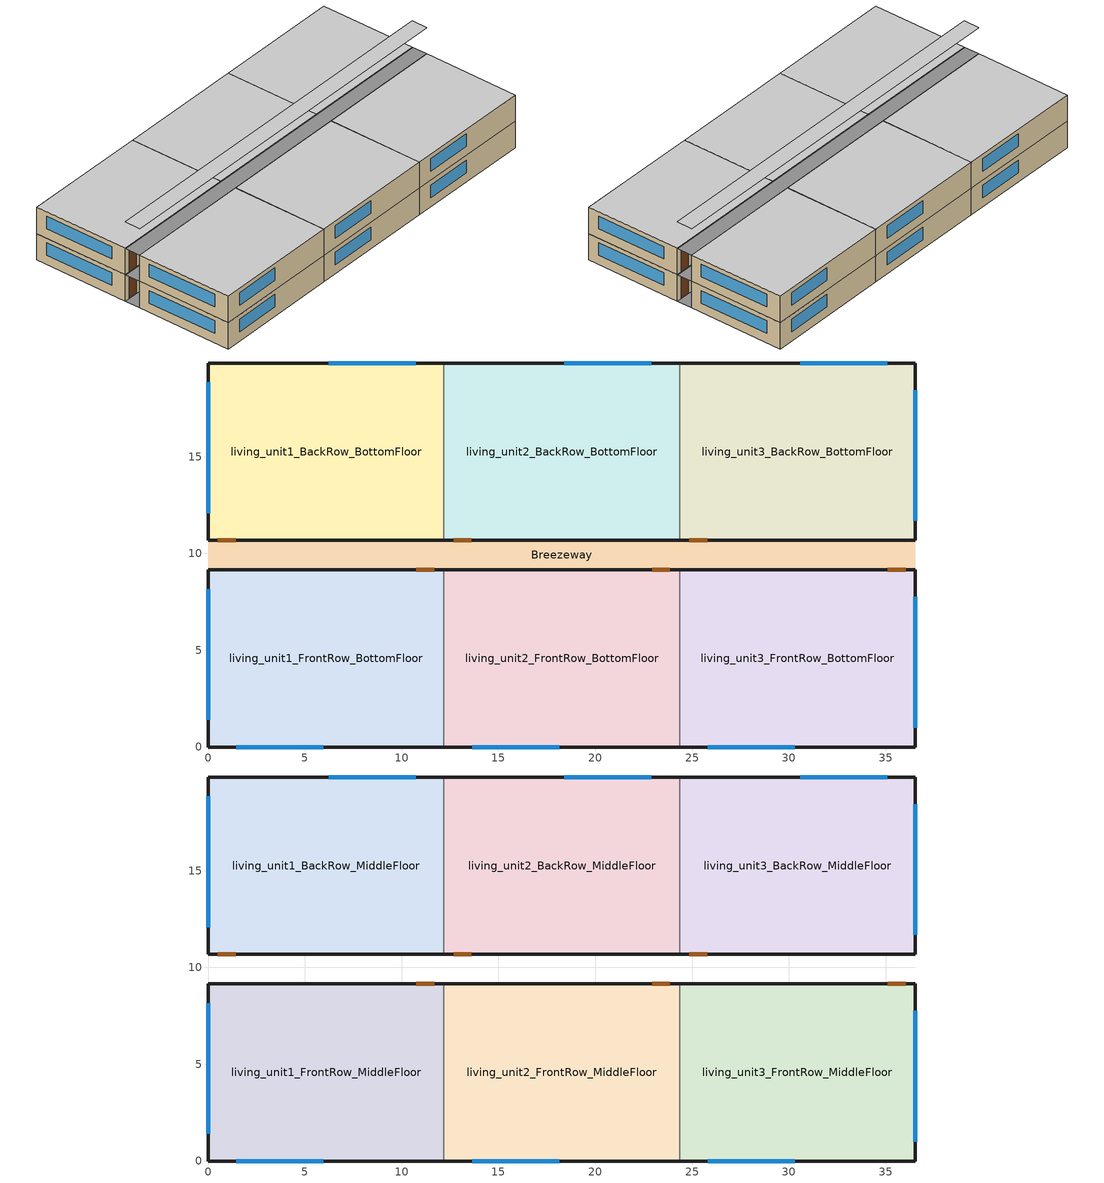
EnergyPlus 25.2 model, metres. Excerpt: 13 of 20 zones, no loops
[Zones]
living_unit1_FrontRow_BottomFloor
 floor ground (Exterior Floor): 12.18,0 0,0 0,9.16 12.18,9.16 z0.15
 wall outside (Exterior Wall): 12.18,9.16 0,9.16 0,0 12.18,0 z0.15:2.74
 wall to living_unit2_FrontRow_BottomFloor (interiorwall): 12.18,0 12.18,9.16 z0.15:2.74
 window (Exterior Window): 1.46,0 5.96,0 / 0,8.16 0,1.41 z1.07:2.29
 door (Exterior Door): 11.68,9.16 10.76,9.16 z0.15:2.29
living_unit2_FrontRow_BottomFloor
 floor ground (Exterior Floor): 24.36,0 12.18,0 12.18,9.16 24.36,9.16 z0.15
 wall outside (Exterior Wall): 12.18,0 24.36,0 / 24.36,9.16 12.18,9.16 z0.15:2.74
 wall to living_unit3_FrontRow_BottomFloor (interiorwall): 24.36,0 24.36,9.16 z0.15:2.74
 window (Exterior Window): 13.64,0 18.14,0 z1.07:2.29
 door (Exterior Door): 23.86,9.16 22.94,9.16 z0.15:2.29
living_unit3_FrontRow_BottomFloor
 floor ground (Exterior Floor): 36.54,0 24.36,0 24.36,9.16 36.54,9.16 z0.15
 wall outside (Exterior Wall): 24.36,0 36.54,0 36.54,9.16 24.36,9.16 z0.15:2.74
 window (Exterior Window): 36.54,1 36.54,7.75 / 25.82,0 30.32,0 z1.07:2.29
 door (Exterior Door): 36.04,9.16 35.12,9.16 z0.15:2.29
living_unit1_BackRow_BottomFloor
 floor ground (Exterior Floor): 12.18,10.68 0,10.68 0,19.84 12.18,19.84 z0.15
 wall outside (Exterior Wall): 12.18,19.84 0,19.84 0,10.68 12.18,10.68 z0.15:2.74
 wall to living_unit2_BackRow_BottomFloor (interiorwall): 12.18,10.68 12.18,19.84 z0.15:2.74
 window (Exterior Window): 10.72,19.84 6.22,19.84 / 0,18.84 0,12.09 z1.07:2.29
 door (Exterior Door): 0.5,10.68 1.41,10.68 z0.15:2.29
living_unit2_BackRow_BottomFloor
 floor ground (Exterior Floor): 24.36,10.68 12.18,10.68 12.18,19.84 24.36,19.84 z0.15
 wall outside (Exterior Wall): 12.18,10.68 24.36,10.68 / 24.36,19.84 12.18,19.84 z0.15:2.74
 wall to living_unit3_BackRow_BottomFloor (interiorwall): 24.36,10.68 24.36,19.84 z0.15:2.74
 window (Exterior Window): 22.9,19.84 18.4,19.84 z1.07:2.29
 door (Exterior Door): 12.68,10.68 13.59,10.68 z0.15:2.29
living_unit3_BackRow_BottomFloor
 floor ground (Exterior Floor): 36.54,10.68 24.36,10.68 24.36,19.84 36.54,19.84 z0.15
 wall outside (Exterior Wall): 24.36,10.68 36.54,10.68 36.54,19.84 24.36,19.84 z0.15:2.74
 window (Exterior Window): 36.54,11.68 36.54,18.43 / 35.08,19.84 30.58,19.84 z1.07:2.29
 door (Exterior Door): 24.86,10.68 25.77,10.68 z0.15:2.29
Breezeway
 floor outside (Exterior Floor): 36.54,9.16 0,9.16 0,10.68 36.54,10.68 z0.15; 36.54,9.16 0,9.16 0,10.68 36.54,10.68 z2.74; 36.54,9.16 0,9.16 0,10.68 36.54,10.68 z5.33
 ceiling to attic (Interior Ceiling): 0,9.16 36.54,9.16 36.54,10.68 0,10.68 z7.92
living_unit1_FrontRow_MiddleFloor
 floor to living_unit1_FrontRow_BottomFloor (ceiling-floor-layer): 12.18,0 0,0 0,9.16 12.18,9.16 z2.74
 wall outside (Exterior Wall): 12.18,9.16 0,9.16 0,0 12.18,0 z2.74:5.33
 wall to living_unit2_FrontRow_MiddleFloor (interiorwall): 12.18,0 12.18,9.16 z2.74:5.33
 window (Exterior Window): 1.46,0 5.96,0 / 0,8.16 0,1.41 z3.66:4.88
 door (Exterior Door): 11.68,9.16 10.76,9.16 z2.74:4.88
 ceiling to living_unit1_FrontRow_TopFloor (ceiling-floor-layer): 0,0 12.18,0 12.18,9.16 0,9.16 z5.33
living_unit2_FrontRow_MiddleFloor
 floor to living_unit2_FrontRow_BottomFloor (ceiling-floor-layer): 24.36,0 12.18,0 12.18,9.16 24.36,9.16 z2.74
 wall outside (Exterior Wall): 12.18,0 24.36,0 / 24.36,9.16 12.18,9.16 z2.74:5.33
 wall to living_unit3_FrontRow_MiddleFloor (interiorwall): 24.36,0 24.36,9.16 z2.74:5.33
 window (Exterior Window): 13.64,0 18.14,0 z3.66:4.88
 door (Exterior Door): 23.86,9.16 22.94,9.16 z2.74:4.88
 ceiling to living_unit2_FrontRow_TopFloor (ceiling-floor-layer): 12.18,0 24.36,0 24.36,9.16 12.18,9.16 z5.33
living_unit3_FrontRow_MiddleFloor
 floor to living_unit3_FrontRow_BottomFloor (ceiling-floor-layer): 36.54,0 24.36,0 24.36,9.16 36.54,9.16 z2.74
 wall outside (Exterior Wall): 24.36,0 36.54,0 36.54,9.16 24.36,9.16 z2.74:5.33
 window (Exterior Window): 36.54,1 36.54,7.75 / 25.82,0 30.32,0 z3.66:4.88
 door (Exterior Door): 36.04,9.16 35.12,9.16 z2.74:4.88
 ceiling to living_unit3_FrontRow_TopFloor (ceiling-floor-layer): 24.36,0 36.54,0 36.54,9.16 24.36,9.16 z5.33
living_unit1_BackRow_MiddleFloor
 floor to living_unit1_BackRow_BottomFloor (ceiling-floor-layer): 12.18,10.68 0,10.68 0,19.84 12.18,19.84 z2.74
 wall outside (Exterior Wall): 12.18,19.84 0,19.84 0,10.68 12.18,10.68 z2.74:5.33
 wall to living_unit2_BackRow_MiddleFloor (interiorwall): 12.18,10.68 12.18,19.84 z2.74:5.33
 window (Exterior Window): 10.72,19.84 6.22,19.84 / 0,18.84 0,12.09 z3.66:4.88
 door (Exterior Door): 0.5,10.68 1.41,10.68 z2.74:4.88
 ceiling to living_unit1_BackRow_TopFloor (ceiling-floor-layer): 0,10.68 12.18,10.68 12.18,19.84 0,19.84 z5.33
living_unit2_BackRow_MiddleFloor
 floor to living_unit2_BackRow_BottomFloor (ceiling-floor-layer): 24.36,10.68 12.18,10.68 12.18,19.84 24.36,19.84 z2.74
 wall outside (Exterior Wall): 12.18,10.68 24.36,10.68 / 24.36,19.84 12.18,19.84 z2.74:5.33
 wall to living_unit3_BackRow_MiddleFloor (interiorwall): 24.36,10.68 24.36,19.84 z2.74:5.33
 window (Exterior Window): 22.9,19.84 18.4,19.84 z3.66:4.88
 door (Exterior Door): 12.68,10.68 13.59,10.68 z2.74:4.88
 ceiling to living_unit2_BackRow_TopFloor (ceiling-floor-layer): 12.18,10.68 24.36,10.68 24.36,19.84 12.18,19.84 z5.33
living_unit3_BackRow_MiddleFloor
 floor to living_unit3_BackRow_BottomFloor (ceiling-floor-layer): 36.54,10.68 24.36,10.68 24.36,19.84 36.54,19.84 z2.74
 wall outside (Exterior Wall): 24.36,10.68 36.54,10.68 36.54,19.84 24.36,19.84 z2.74:5.33
 window (Exterior Window): 36.54,11.68 36.54,18.43 / 35.08,19.84 30.58,19.84 z3.66:4.88
 door (Exterior Door): 24.86,10.68 25.77,10.68 z2.74:4.88
 ceiling to living_unit3_BackRow_TopFloor (ceiling-floor-layer): 24.36,10.68 36.54,10.68 36.54,19.84 24.36,19.84 z5.33
[Building]
US+MF+CZ4A+hp+slab+IECC_2024: North Axis {deg}=0; Terrain=Suburbs; Loads Convergence Tolerance Value {W}=0.04; Temperature Convergence Tolerance Value {deltaC}=0.4; Solar Distribution=FullExterior; Maximum Number of Warmup Days=25; Minimum Number of Warmup Days=6
[Site:WaterMainsTemperature]
Calculation Method=Correlation; Annual Average Outdoor Air Temperature {C}=12.4667; Maximum Difference In Monthly Average Outdoor Air Temperatures {deltaC}=25.2
[Site:Location]
New.York-John.F.Kennedy.Intl.AP_NY_USA WMO=744860: Latitude {deg}=40.66; Longitude {deg}=-73.8; Time Zone {hr}=-5; Elevation {m}=7
[SizingPeriod:DesignDay] Day of Month=21; Dry-Bulb Temperature Range Modifier Type=DefaultMultipliers; Humidity Condition Type=Wetbulb; Barometric Pressure {Pa}=101241; Rain Indicator=No; Snow Indicator=No; Daylight Saving Time Indicator=No
Name | Month | Day Type | Maximum Dry-Bulb Temperature {C} | Daily Dry-Bulb Temperature Range {deltaC} | Wetbulb or DewPoint at Maximum Dry-Bulb {C} | Wind Speed {m/s} | Wind Direction {deg} | Solar Model Indicator | Sky Clearness | ASHRAE Clear Sky Optical Depth for Beam Irradiance (taub) | ASHRAE Clear Sky Optical Depth for Diffuse Irradiance (taud)
New.York-John.F.Kennedy.Intl.AP_NY_USA Ann Htg 99.6% Condns DB | 1 | WinterDesignDay | -10.7 | 0 | -10.7 | 7.5 | 320 | ASHRAEClearSky | 0
New.York-John.F.Kennedy.Intl.AP_NY_USA Ann Clg .4% Condns DB=>MWB | 7 | SummerDesignDay | 32.1 | 7.4 | 23.1 | 5.6 | 230 | ASHRAETau |  | 0.541 | 1.8
[Material]
Name | Roughness | Thickness {m} | Conductivity {W/m-K} | Density {kg/m3} | Specific Heat {J/kg-K} | Thermal Absorptance | Solar Absorptance | Visible Absorptance
sheathing_consol_layer | Rough | 0.031115 | 0.035329 | 20.1 | 1465.415
ceil_consol_layer | Rough | 0.479081 | 0.0617176 | 41.9286 | 776.251
floor_consol_layer | Rough | 0.000254 | 12.9895 | 55.074 | 916.9311
wall_consol_layer | Rough | 0.1397 | 0.057165 | 120.801 | 1036.26
syn_stucco | MediumSmooth | 0.003048 | 8.65E-02 | 400 | 878.64 | 0.7
Drywall_1/2in | MediumSmooth | 0.0127 | 0.16009 | 800.923 | 1087.84
OSB_5/8in | MediumSmooth | 0.015875 | 0.1163 | 544.627 | 1213.36
OSB_7/16in | MediumSmooth | 0.0111125 | 0.1163 | 544.627 | 1213.36
Plywood_3/4in | Rough | 0.01905 | 0.115458 | 544.68 | 674.54 | 0.9 | 0.7 | 0.7
Lumber_2x4 | Rough | 0.0890016 | 0.115458 | 512.64 | 767.58 | 0.9 | 0.7 | 0.7
Carpet_n_pad | MediumSmooth | 0.0254001 | 0.0601314 | 32.0369 | 836.8 | 0.9 | 0.7 | 0.7
door_const | Smooth | 0.0422696 | 0.0720096 | 512.64 | 767.58
[Construction]
Exterior Wall: syn_stucco, sheathing_consol_layer, OSB_7/16in, wall_consol_layer, Drywall_1/2in
ceiling-floor-layer: Lumber_2x4
Exterior Floor: floor_consol_layer, Plywood_3/4in, Carpet_n_pad
Interior Ceiling: ceil_consol_layer, Drywall_1/2in
interiorwall: Drywall_1/2in, OSB_5/8in, Drywall_1/2in
Exterior Window: Glass
Exterior Door: door_const
window_w_blinds: Glass, int_blind
[WindowMaterial:SimpleGlazingSystem]
Glass: U-Factor {W/m2-K}=1.70358; Solar Heat Gain Coefficient=0.3344; Visible Transmittance=0.88
[WindowMaterial:Blind]
int_blind: Slat Orientation=Horizontal; Slat Width {m}=0.025; Slat Separation {m}=0.01875; Slat Thickness {m}=0.001; Slat Angle {deg}=45; Slat Conductivity {W/m-K}=221; Slat Beam Solar Transmittance=0; Front Side Slat Beam Solar Reflectance=0.5; Back Side Slat Beam Solar Reflectance=0.5; Slat Diffuse Solar Transmittance=0; Front Side Slat Diffuse Solar Reflectance=0.5; Back Side Slat Diffuse Solar Reflectance=0.5; Slat Beam Visible Transmittance=0; Front Side Slat Beam Visible Reflectance=0.5; Back Side Slat Beam Visible Reflectance=0.5; Slat Diffuse Visible Transmittance=0; Front Side Slat Diffuse Visible Reflectance=0.5; Back Side Slat Diffuse Visible Reflectance=0.5; Slat Infrared Hemispherical Transmittance=0; Front Side Slat Infrared Hemispherical Emissivity=0.9; Back Side Slat Infrared Hemispherical Emissivity=0.9; Blind to Glass Distance {m}=0.05; Blind Top Opening Multiplier=0.5; Blind Bottom Opening Multiplier=0.5; Blind Left Side Opening Multiplier=0.5; Blind Right Side Opening Multiplier=0.5
[Zone] Multiplier=1
Breezeway; living_unit1_FrontRow_BottomFloor; living_unit2_FrontRow_BottomFloor; living_unit3_FrontRow_BottomFloor; living_unit1_BackRow_BottomFloor; living_unit2_BackRow_BottomFloor; living_unit3_BackRow_BottomFloor; living_unit1_FrontRow_MiddleFloor; living_unit2_FrontRow_MiddleFloor; living_unit3_FrontRow_MiddleFloor; living_unit1_BackRow_MiddleFloor; living_unit2_BackRow_MiddleFloor; living_unit3_BackRow_MiddleFloor
[Shading:Overhang] Height above Window or Door {m}=0; Tilt Angle from Window/Door {deg}=90; Left extension from Window/Door Width {m}=0; Right extension from Window/Door Width {m}=0; Depth {m}=0.01
Name | Window or Door
Overhang_ldf_unit1_FrontRow_BottomFloor | Window_ldf_unit1_FrontRow_BottomFloor
Overhang_ldf_unit2_FrontRow_BottomFloor | Window_ldf_unit2_FrontRow_BottomFloor
Overhang_sdr_unit3_FrontRow_BottomFloor | Window_sdr_unit3_FrontRow_BottomFloor
Overhang_sdl_unit3_FrontRow_BottomFloor | Window_sdl_unit3_FrontRow_BottomFloor
Overhang_ldf_unit3_FrontRow_BottomFloor | Window_ldf_unit3_FrontRow_BottomFloor
Overhang_ldb_unit1_BackRow_BottomFloor | Window_ldb_unit1_BackRow_BottomFloor
Overhang_ldb_unit2_BackRow_BottomFloor | Window_ldb_unit2_BackRow_BottomFloor
Overhang_sdr_unit3_BackRow_BottomFloor | Window_sdr_unit3_BackRow_BottomFloor
Overhang_sdl_unit3_BackRow_BottomFloor | Window_sdl_unit3_BackRow_BottomFloor
Overhang_ldb_unit3_BackRow_BottomFloor | Window_ldb_unit3_BackRow_BottomFloor
Overhang_ldf_unit1_FrontRow_MiddleFloor | Window_ldf_unit1_FrontRow_MiddleFloor
Overhang_ldf_unit2_FrontRow_MiddleFloor | Window_ldf_unit2_FrontRow_MiddleFloor
Overhang_sdr_unit3_FrontRow_MiddleFloor | Window_sdr_unit3_FrontRow_MiddleFloor
Overhang_sdl_unit3_FrontRow_MiddleFloor | Window_sdl_unit3_FrontRow_MiddleFloor
Overhang_ldf_unit3_FrontRow_MiddleFloor | Window_ldf_unit3_FrontRow_MiddleFloor
Overhang_ldb_unit1_BackRow_MiddleFloor | Window_ldb_unit1_BackRow_MiddleFloor
Overhang_ldb_unit2_BackRow_MiddleFloor | Window_ldb_unit2_BackRow_MiddleFloor
Overhang_sdr_unit3_BackRow_MiddleFloor | Window_sdr_unit3_BackRow_MiddleFloor
Overhang_sdl_unit3_BackRow_MiddleFloor | Window_sdl_unit3_BackRow_MiddleFloor
Overhang_ldb_unit3_BackRow_MiddleFloor | Window_ldb_unit3_BackRow_MiddleFloor
Overhang_ldf_unit1_FrontRow_TopFloor | Window_ldf_unit1_FrontRow_TopFloor
Overhang_ldf_unit2_FrontRow_TopFloor | Window_ldf_unit2_FrontRow_TopFloor
Overhang_sdr_unit3_FrontRow_TopFloor | Window_sdr_unit3_FrontRow_TopFloor
Overhang_sdl_unit3_FrontRow_TopFloor | Window_sdl_unit3_FrontRow_TopFloor
Overhang_ldf_unit3_FrontRow_TopFloor | Window_ldf_unit3_FrontRow_TopFloor
Overhang_ldb_unit1_BackRow_TopFloor | Window_ldb_unit1_BackRow_TopFloor
Overhang_ldb_unit2_BackRow_TopFloor | Window_ldb_unit2_BackRow_TopFloor
Overhang_sdr_unit3_BackRow_TopFloor | Window_sdr_unit3_BackRow_TopFloor
Overhang_sdl_unit3_BackRow_TopFloor | Window_sdl_unit3_BackRow_TopFloor
Overhang_ldb_unit3_BackRow_TopFloor | Window_ldb_unit3_BackRow_TopFloor
[WindowShadingControl] Shading Type=InteriorBlind; Construction with Shading=window_w_blinds; Shading Control Type=OnIfScheduleAllows; Schedule=shading_2012iecc; Shading Control Is Scheduled=Yes; Glare Control Is Active=No; Multiple Surface Control Type=Sequential
Name | Zone | Fenestration Surface 1 | Fenestration Surface 2 | Fenestration Surface 3
Shades-living_unit1_FRONTROW_BOTTOMFLOOR | LIVING_UNIT1_FRONTROW_BOTTOMFLOOR | Window_ldf_unit1_FrontRow_BottomFloor
Shades-living_unit2_FRONTROW_BOTTOMFLOOR | LIVING_UNIT2_FRONTROW_BOTTOMFLOOR | Window_ldf_unit2_FrontRow_BottomFloor
Shades-living_unit3_FRONTROW_BOTTOMFLOOR | LIVING_UNIT3_FRONTROW_BOTTOMFLOOR | Window_sdr_unit3_FrontRow_BottomFloor | Window_sdl_unit3_FrontRow_BottomFloor | Window_ldf_unit3_FrontRow_BottomFloor
Shades-living_unit1_BACKROW_BOTTOMFLOOR | LIVING_UNIT1_BACKROW_BOTTOMFLOOR | Window_ldb_unit1_BackRow_BottomFloor
Shades-living_unit2_BACKROW_BOTTOMFLOOR | LIVING_UNIT2_BACKROW_BOTTOMFLOOR | Window_ldb_unit2_BackRow_BottomFloor
Shades-living_unit3_BACKROW_BOTTOMFLOOR | LIVING_UNIT3_BACKROW_BOTTOMFLOOR | Window_sdr_unit3_BackRow_BottomFloor | Window_sdl_unit3_BackRow_BottomFloor | Window_ldb_unit3_BackRow_BottomFloor
Shades-living_unit1_FRONTROW_MIDDLEFLOOR | LIVING_UNIT1_FRONTROW_MIDDLEFLOOR | Window_ldf_unit1_FrontRow_MiddleFloor
Shades-living_unit2_FRONTROW_MIDDLEFLOOR | LIVING_UNIT2_FRONTROW_MIDDLEFLOOR | Window_ldf_unit2_FrontRow_MiddleFloor
Shades-living_unit3_FrontRow_MiddleFloor | LIVING_UNIT3_FrontRow_MiddleFloor | Window_sdr_unit3_FrontRow_MiddleFloor | Window_sdl_unit3_FrontRow_MiddleFloor | Window_ldf_unit3_FrontRow_MiddleFloor
Shades-living_unit1_BackRow_MiddleFloor | LIVING_UNIT1_BackRow_MiddleFloor | Window_ldb_unit1_BackRow_MiddleFloor
Shades-living_unit2_BackRow_MiddleFloor | LIVING_UNIT2_BackRow_MiddleFloor | Window_ldb_unit2_BackRow_MiddleFloor
Shades-living_unit3_BackRow_MiddleFloor | LIVING_UNIT3_BackRow_MiddleFloor | Window_sdr_unit3_BackRow_MiddleFloor | Window_sdl_unit3_BackRow_MiddleFloor | Window_ldb_unit3_BackRow_MiddleFloor
[GroundHeatTransfer:Control]
gtp_control: Run Basement Preprocessor=no; Run Slab Preprocessor=yes
[GroundHeatTransfer:Slab:Materials]
NMAT: Number of materials=2; ALBEDO: Surface Albedo: No Snow=0.16; ALBEDO: Surface Albedo: Snow=0.4; EPSLW: Surface Emissivity: No Snow=0.9; EPSLW: Surface Emissivity: Snow=0.9; Z0: Surface Roughness: No Snow {cm}=0.75; Z0: Surface Roughness: Snow {cm}=0.05; HIN: Indoor HConv: Downward Flow {W/m2-K}=6; HIN: Indoor HConv: Upward {W/m2-K}=9
[GroundHeatTransfer:Slab:MatlProps]
RHO: Slab Material density {kg/m3}=2300; RHO: Soil Density {kg/m3}=1200; CP: Slab CP {J/kg-K}=650; CP: Soil CP {J/kg-K}=1200; TCON: Slab k {W/m-K}=0.9; TCON: Soil k {W/m-K}=1
[GroundHeatTransfer:Slab:BoundConds]
EVTR: Is surface evapotranspiration modeled=FALSE; FIXBC: is the lower boundary at a fixed temperature=TRUE; TDEEPin {C}=10; USRHflag: Is the ground surface h specified by the user?=FALSE
[GroundHeatTransfer:Slab:BldgProps]
IYRS: Number of years to iterate=10; Shape: Slab shape=0; HBLDG: Building height {m}=4; TIN1: January Indoor Average Temperature Setpoint {C}=22.22; TIN2: February Indoor Average Temperature Setpoint {C}=22.22; TIN3: March Indoor Average Temperature Setpoint {C}=22.22; TIN4: April Indoor Average Temperature Setpoint {C}=22.22; TIN5: May Indoor Average Temperature Setpoint {C}=22.22; TIN6: June Indoor Average Temperature Setpoint {C}=23.88; TIN7: July Indoor Average Temperature Setpoint {C}=23.88; TIN8: August Indoor Average Temperature Setpoint {C}=23.88; TIN9: September Indoor Average Temperature Setpoint {C}=23.88; TIN10: October Indoor Average Temperature Setpoint {C}=22.22; TIN11: November Indoor Average Temperature Setpoint {C}=22.22; TIN12: December Indoor Average Temperature Setpoint {C}=22.22; TINAmp: Daily Indoor sine wave variation amplitude {deltaC}=0; ConvTol: Convergence Tolerance=0.1
[GroundHeatTransfer:Slab:Insulation]
RINS: R value of under slab insulation {m2-K/W}=0; DINS: Width of strip of under slab insulation {m}=0; RVINS: R value of vertical insulation {m2-K/W}=1.761; ZVINS: Depth of vertical insulation {m}=1.5; IVINS: Flag: Is there vertical insulation=1
[GroundHeatTransfer:Slab:EquivalentSlab]
APRatio: The area to perimeter ratio for this slab {m}=2.61305; SLABDEPTH: Thickness of slab on grade {m}=0.1; CLEARANCE: Distance from edge of slab to domain edge {m}=15; ZCLEARANCE: Distance from bottom of slab to domain bottom {m}=15
[GroundHeatTransfer:Basement:SimParameters]
F: Multiplier for the ADI solution=0.1; IYRS: Maximum number of yearly iterations:=15
[GroundHeatTransfer:Basement:MatlProps]
NMAT: Number of materials in this domain=6; Density for Foundation Wall {kg/m3}=2243; density for Floor Slab {kg/m3}=2243; density for Ceiling {kg/m3}=311; density for Soil {kg/m3}=1500; density for Gravel {kg/m3}=2000; density for Wood {kg/m3}=449; Specific heat for foundation wall {J/kg-K}=880; Specific heat for floor slab {J/kg-K}=880; Specific heat for ceiling {J/kg-K}=1530; Specific heat for soil {J/kg-K}=840; Specific heat for gravel {J/kg-K}=720; Specific heat for wood {J/kg-K}=1530; Thermal conductivity for foundation wall {W/m-K}=1.4; Thermal conductivity for floor slab {W/m-K}=1.4; Thermal conductivity for ceiling {W/m-K}=0.09; thermal conductivity for soil {W/m-K}=1.1; thermal conductivity for gravel {W/m-K}=1.9; thermal conductivity for wood {W/m-K}=0.12
[GroundHeatTransfer:Basement:Insulation]
REXT: R Value of any exterior insulation {m2-K/W}=1.761e-05; INSFULL: Flag: Is the wall fully insulated?=True
[GroundHeatTransfer:Basement:SurfaceProps]
ALBEDO: Surface albedo for No snow conditions=0.16; ALBEDO: Surface albedo for snow conditions=0.4; EPSLN: Surface emissivity No Snow=0.94; EPSLN: Surface emissivity with Snow=0.86; VEGHT: Surface roughness No snow conditions {cm}=6; VEGHT: Surface roughness Snow conditions {cm}=0.25; PET: Flag, Potential evapotranspiration on?=False
[GroundHeatTransfer:Basement:BldgData]
DWALL: Wall thickness {m}=0.2; DSLAB: Floor slab thickness {m}=0.243828; DGRAVXY: Width of gravel pit beside basement wall {m}=0.3; DGRAVZN: Gravel depth extending above the floor slab {m}=0.2; DGRAVZP: Gravel depth below the floor slab {m}=0.1
[GroundHeatTransfer:Basement:Interior]
COND: Flag: Is the basement conditioned?=True; HIN: Downward convection only heat transfer coefficient {W/m2-K}=0.92; HIN: Upward convection only heat transfer coefficient {W/m2-K}=4.04; HIN: Horizontal convection only heat transfer coefficient {W/m2-K}=3.08; HIN: Downward combined (convection and radiation) heat transfer coefficient {W/m2-K}=6.13; HIN: Upward combined (convection and radiation) heat transfer coefficient {W/m2-K}=9.26; HIN: Horizontal combined (convection and radiation) heat transfer coefficient {W/m2-K}=8.29
[GroundHeatTransfer:Basement:ComBldg]
January average temperature {C}=21; February average temperature {C}=21; March average temperature {C}=21; April average temperature {C}=21; May average temperature {C}=24; June average temperature {C}=24; July average temperature {C}=24; August average temperature {C}=24; September average temperature {C}=24; October average temperature {C}=24; November average temperature {C}=21; December average temperature {C}=21; Daily variation sine wave amplitude {deltaC}=21
[GroundHeatTransfer:Basement:EquivSlab]
APRatio: The area to perimeter ratio for this slab {m}=2.61305; EquivSizing: Flag=True
[GroundHeatTransfer:Basement:EquivAutoGrid]
CLEARANCE: Distance from outside of wall to edge of 3-D ground domain {m}=15; SlabDepth: Thickness of the floor slab {m}=0.1; BaseDepth: Depth of the basement wall below grade {m}=1.21914
[ElectricEquipment] Design Level Calculation Method=EquipmentLevel
Name | Zone or ZoneList or Space or SpaceList | Schedule | Design Level {W} | Fraction Latent | Fraction Radiant | Fraction Lost
dishwasher1_FrontRow_BottomFloor | living_unit1_FrontRow_BottomFloor | DishWasher_equip_sch | 30.4403 | 0.15 | 0.6 | 0.25
refrigerator1_FrontRow_BottomFloor | living_unit1_FrontRow_BottomFloor | Refrigerator | 84.3882 | 0 | 1 | 0
clotheswasher1_FrontRow_BottomFloor | living_unit1_FrontRow_BottomFloor | ClothesWasher_equip_sch | 10.7404 | 0 | 0.8 | 0.2
electric_dryer1_FrontRow_BottomFloor | living_unit1_FrontRow_BottomFloor | ClothesDryer | 177.596 | 0.05 | 0.15 | 0.8
electric_range1_FrontRow_BottomFloor | living_unit1_FrontRow_BottomFloor | CookingRange | 206.727 | 0.3 | 0.4 | 0.3
television1_FrontRow_BottomFloor | living_unit1_FrontRow_BottomFloor | InteriorLighting | 0 | 0 | 1 | 0
electric_mels1_FrontRow_BottomFloor | living_unit1_FrontRow_BottomFloor | MiscPlugLoad | 440.553 | 0.06 | 0.69 | 0.25
IECC_Adj1_FrontRow_BottomFloor | living_unit1_FrontRow_BottomFloor | MiscPlugLoad | 29.2314 | 0.062439 | 0.411909 | 0.251045
dishwasher2_FrontRow_BottomFloor | living_unit2_FrontRow_BottomFloor | DishWasher_equip_sch | 30.4403 | 0.15 | 0.6 | 0.25
refrigerator2_FrontRow_BottomFloor | living_unit2_FrontRow_BottomFloor | Refrigerator | 84.3882 | 0 | 1 | 0
clotheswasher2_FrontRow_BottomFloor | living_unit2_FrontRow_BottomFloor | ClothesWasher_equip_sch | 10.7404 | 0 | 0.8 | 0.2
electric_dryer2_FrontRow_BottomFloor | living_unit2_FrontRow_BottomFloor | ClothesDryer | 177.596 | 0.05 | 0.15 | 0.8
electric_range2_FrontRow_BottomFloor | living_unit2_FrontRow_BottomFloor | CookingRange | 206.727 | 0.3 | 0.4 | 0.3
television2_FrontRow_BottomFloor | living_unit2_FrontRow_BottomFloor | InteriorLighting | 0 | 0 | 1 | 0
electric_mels2_FrontRow_BottomFloor | living_unit2_FrontRow_BottomFloor | MiscPlugLoad | 440.553 | 0.06 | 0.69 | 0.25
IECC_Adj2_FrontRow_BottomFloor | living_unit2_FrontRow_BottomFloor | MiscPlugLoad | 29.2314 | 0.062439 | 0.411909 | 0.251045
dishwasher3_FrontRow_BottomFloor | living_unit3_FrontRow_BottomFloor | DishWasher_equip_sch | 30.4403 | 0.15 | 0.6 | 0.25
refrigerator3_FrontRow_BottomFloor | living_unit3_FrontRow_BottomFloor | Refrigerator | 84.3882 | 0 | 1 | 0
clotheswasher3_FrontRow_BottomFloor | living_unit3_FrontRow_BottomFloor | ClothesWasher_equip_sch | 10.7404 | 0 | 0.8 | 0.2
electric_dryer3_FrontRow_BottomFloor | living_unit3_FrontRow_BottomFloor | ClothesDryer | 177.596 | 0.05 | 0.15 | 0.8
electric_range3_FrontRow_BottomFloor | living_unit3_FrontRow_BottomFloor | CookingRange | 206.727 | 0.3 | 0.4 | 0.3
television3_FrontRow_BottomFloor | living_unit3_FrontRow_BottomFloor | InteriorLighting | 0 | 0 | 1 | 0
electric_mels3_FrontRow_BottomFloor | living_unit3_FrontRow_BottomFloor | MiscPlugLoad | 440.553 | 0.06 | 0.69 | 0.25
IECC_Adj3_FrontRow_BottomFloor | living_unit3_FrontRow_BottomFloor | MiscPlugLoad | 29.2314 | 0.062439 | 0.411909 | 0.251045
dishwasher1_BackRow_BottomFloor | living_unit1_BackRow_BottomFloor | DishWasher_equip_sch | 30.4403 | 0.15 | 0.6 | 0.25
refrigerator1_BackRow_BottomFloor | living_unit1_BackRow_BottomFloor | Refrigerator | 84.3882 | 0 | 1 | 0
clotheswasher1_BackRow_BottomFloor | living_unit1_BackRow_BottomFloor | ClothesWasher_equip_sch | 10.7404 | 0 | 0.8 | 0.2
electric_dryer1_BackRow_BottomFloor | living_unit1_BackRow_BottomFloor | ClothesDryer | 177.596 | 0.05 | 0.15 | 0.8
electric_range1_BackRow_BottomFloor | living_unit1_BackRow_BottomFloor | CookingRange | 206.727 | 0.3 | 0.4 | 0.3
television1_BackRow_BottomFloor | living_unit1_BackRow_BottomFloor | InteriorLighting | 0 | 0 | 1 | 0
electric_mels1_BackRow_BottomFloor | living_unit1_BackRow_BottomFloor | MiscPlugLoad | 440.553 | 0.06 | 0.69 | 0.25
IECC_Adj1_BackRow_BottomFloor | living_unit1_BackRow_BottomFloor | MiscPlugLoad | 29.2314 | 0.062439 | 0.411909 | 0.251045
dishwasher2_BackRow_BottomFloor | living_unit2_BackRow_BottomFloor | DishWasher_equip_sch | 30.4403 | 0.15 | 0.6 | 0.25
refrigerator2_BackRow_BottomFloor | living_unit2_BackRow_BottomFloor | Refrigerator | 84.3882 | 0 | 1 | 0
clotheswasher2_BackRow_BottomFloor | living_unit2_BackRow_BottomFloor | ClothesWasher_equip_sch | 10.7404 | 0 | 0.8 | 0.2
electric_dryer2_BackRow_BottomFloor | living_unit2_BackRow_BottomFloor | ClothesDryer | 177.596 | 0.05 | 0.15 | 0.8
electric_range2_BackRow_BottomFloor | living_unit2_BackRow_BottomFloor | CookingRange | 206.727 | 0.3 | 0.4 | 0.3
television2_BackRow_BottomFloor | living_unit2_BackRow_BottomFloor | InteriorLighting | 0 | 0 | 1 | 0
electric_mels2_BackRow_BottomFloor | living_unit2_BackRow_BottomFloor | MiscPlugLoad | 440.553 | 0.06 | 0.69 | 0.25
IECC_Adj2_BackRow_BottomFloor | living_unit2_BackRow_BottomFloor | MiscPlugLoad | 29.2314 | 0.062439 | 0.411909 | 0.251045
dishwasher3_BackRow_BottomFloor | living_unit3_BackRow_BottomFloor | DishWasher_equip_sch | 30.4403 | 0.15 | 0.6 | 0.25
refrigerator3_BackRow_BottomFloor | living_unit3_BackRow_BottomFloor | Refrigerator | 84.3882 | 0 | 1 | 0
clotheswasher3_BackRow_BottomFloor | living_unit3_BackRow_BottomFloor | ClothesWasher_equip_sch | 10.7404 | 0 | 0.8 | 0.2
electric_dryer3_BackRow_BottomFloor | living_unit3_BackRow_BottomFloor | ClothesDryer | 177.596 | 0.05 | 0.15 | 0.8
electric_range3_BackRow_BottomFloor | living_unit3_BackRow_BottomFloor | CookingRange | 206.727 | 0.3 | 0.4 | 0.3
television3_BackRow_BottomFloor | living_unit3_BackRow_BottomFloor | InteriorLighting | 0 | 0 | 1 | 0
electric_mels3_BackRow_BottomFloor | living_unit3_BackRow_BottomFloor | MiscPlugLoad | 440.553 | 0.06 | 0.69 | 0.25
IECC_Adj3_BackRow_BottomFloor | living_unit3_BackRow_BottomFloor | MiscPlugLoad | 29.2314 | 0.062439 | 0.411909 | 0.251045
dishwasher1_FrontRow_MiddleFloor | living_unit1_FrontRow_MiddleFloor | DishWasher_equip_sch | 30.4403 | 0.15 | 0.6 | 0.25
refrigerator1_FrontRow_MiddleFloor | living_unit1_FrontRow_MiddleFloor | Refrigerator | 84.3882 | 0 | 1 | 0
clotheswasher1_FrontRow_MiddleFloor | living_unit1_FrontRow_MiddleFloor | ClothesWasher_equip_sch | 10.7404 | 0 | 0.8 | 0.2
electric_dryer1_FrontRow_MiddleFloor | living_unit1_FrontRow_MiddleFloor | ClothesDryer | 177.596 | 0.05 | 0.15 | 0.8
electric_range1_FrontRow_MiddleFloor | living_unit1_FrontRow_MiddleFloor | CookingRange | 206.727 | 0.3 | 0.4 | 0.3
television1_FrontRow_MiddleFloor | living_unit1_FrontRow_MiddleFloor | InteriorLighting | 0 | 0 | 1 | 0
electric_mels1_FrontRow_MiddleFloor | living_unit1_FrontRow_MiddleFloor | MiscPlugLoad | 440.553 | 0.06 | 0.69 | 0.25
IECC_Adj1_FrontRow_MiddleFloor | living_unit1_FrontRow_MiddleFloor | MiscPlugLoad | 29.2314 | 0.062439 | 0.411909 | 0.251045
dishwasher2_FrontRow_MiddleFloor | living_unit2_FrontRow_MiddleFloor | DishWasher_equip_sch | 30.4403 | 0.15 | 0.6 | 0.25
refrigerator2_FrontRow_MiddleFloor | living_unit2_FrontRow_MiddleFloor | Refrigerator | 84.3882 | 0 | 1 | 0
clotheswasher2_FrontRow_MiddleFloor | living_unit2_FrontRow_MiddleFloor | ClothesWasher_equip_sch | 10.7404 | 0 | 0.8 | 0.2
electric_dryer2_FrontRow_MiddleFloor | living_unit2_FrontRow_MiddleFloor | ClothesDryer | 177.596 | 0.05 | 0.15 | 0.8
electric_range2_FrontRow_MiddleFloor | living_unit2_FrontRow_MiddleFloor | CookingRange | 206.727 | 0.3 | 0.4 | 0.3
television2_FrontRow_MiddleFloor | living_unit2_FrontRow_MiddleFloor | InteriorLighting | 0 | 0 | 1 | 0
electric_mels2_FrontRow_MiddleFloor | living_unit2_FrontRow_MiddleFloor | MiscPlugLoad | 440.553 | 0.06 | 0.69 | 0.25
IECC_Adj2_FrontRow_MiddleFloor | living_unit2_FrontRow_MiddleFloor | MiscPlugLoad | 29.2314 | 0.062439 | 0.411909 | 0.251045
dishwasher3_FrontRow_MiddleFloor | living_unit3_FrontRow_MiddleFloor | DishWasher_equip_sch | 30.4403 | 0.15 | 0.6 | 0.25
refrigerator3_FrontRow_MiddleFloor | living_unit3_FrontRow_MiddleFloor | Refrigerator | 84.3882 | 0 | 1 | 0
clotheswasher3_FrontRow_MiddleFloor | living_unit3_FrontRow_MiddleFloor | ClothesWasher_equip_sch | 10.7404 | 0 | 0.8 | 0.2
electric_dryer3_FrontRow_MiddleFloor | living_unit3_FrontRow_MiddleFloor | ClothesDryer | 177.596 | 0.05 | 0.15 | 0.8
electric_range3_FrontRow_MiddleFloor | living_unit3_FrontRow_MiddleFloor | CookingRange | 206.727 | 0.3 | 0.4 | 0.3
television3_FrontRow_MiddleFloor | living_unit3_FrontRow_MiddleFloor | InteriorLighting | 0 | 0 | 1 | 0
electric_mels3_FrontRow_MiddleFloor | living_unit3_FrontRow_MiddleFloor | MiscPlugLoad | 440.553 | 0.06 | 0.69 | 0.25
IECC_Adj3_FrontRow_MiddleFloor | living_unit3_FrontRow_MiddleFloor | MiscPlugLoad | 29.2314 | 0.062439 | 0.411909 | 0.251045
dishwasher1_BackRow_MiddleFloor | living_unit1_BackRow_MiddleFloor | DishWasher_equip_sch | 30.4403 | 0.15 | 0.6 | 0.25
refrigerator1_BackRow_MiddleFloor | living_unit1_BackRow_MiddleFloor | Refrigerator | 84.3882 | 0 | 1 | 0
clotheswasher1_BackRow_MiddleFloor | living_unit1_BackRow_MiddleFloor | ClothesWasher_equip_sch | 10.7404 | 0 | 0.8 | 0.2
electric_dryer1_BackRow_MiddleFloor | living_unit1_BackRow_MiddleFloor | ClothesDryer | 177.596 | 0.05 | 0.15 | 0.8
electric_range1_BackRow_MiddleFloor | living_unit1_BackRow_MiddleFloor | CookingRange | 206.727 | 0.3 | 0.4 | 0.3
television1_BackRow_MiddleFloor | living_unit1_BackRow_MiddleFloor | InteriorLighting | 0 | 0 | 1 | 0
electric_mels1_BackRow_MiddleFloor | living_unit1_BackRow_MiddleFloor | MiscPlugLoad | 440.553 | 0.06 | 0.69 | 0.25
IECC_Adj1_BackRow_MiddleFloor | living_unit1_BackRow_MiddleFloor | MiscPlugLoad | 29.2314 | 0.062439 | 0.411909 | 0.251045
dishwasher2_BackRow_MiddleFloor | living_unit2_BackRow_MiddleFloor | DishWasher_equip_sch | 30.4403 | 0.15 | 0.6 | 0.25
refrigerator2_BackRow_MiddleFloor | living_unit2_BackRow_MiddleFloor | Refrigerator | 84.3882 | 0 | 1 | 0
clotheswasher2_BackRow_MiddleFloor | living_unit2_BackRow_MiddleFloor | ClothesWasher_equip_sch | 10.7404 | 0 | 0.8 | 0.2
electric_dryer2_BackRow_MiddleFloor | living_unit2_BackRow_MiddleFloor | ClothesDryer | 177.596 | 0.05 | 0.15 | 0.8
electric_range2_BackRow_MiddleFloor | living_unit2_BackRow_MiddleFloor | CookingRange | 206.727 | 0.3 | 0.4 | 0.3
television2_BackRow_MiddleFloor | living_unit2_BackRow_MiddleFloor | InteriorLighting | 0 | 0 | 1 | 0
electric_mels2_BackRow_MiddleFloor | living_unit2_BackRow_MiddleFloor | MiscPlugLoad | 440.553 | 0.06 | 0.69 | 0.25
IECC_Adj2_BackRow_MiddleFloor | living_unit2_BackRow_MiddleFloor | MiscPlugLoad | 29.2314 | 0.062439 | 0.411909 | 0.251045
dishwasher3_BackRow_MiddleFloor | living_unit3_BackRow_MiddleFloor | DishWasher_equip_sch | 30.4403 | 0.15 | 0.6 | 0.25
refrigerator3_BackRow_MiddleFloor | living_unit3_BackRow_MiddleFloor | Refrigerator | 84.3882 | 0 | 1 | 0
clotheswasher3_BackRow_MiddleFloor | living_unit3_BackRow_MiddleFloor | ClothesWasher_equip_sch | 10.7404 | 0 | 0.8 | 0.2
electric_dryer3_BackRow_MiddleFloor | living_unit3_BackRow_MiddleFloor | ClothesDryer | 177.596 | 0.05 | 0.15 | 0.8
electric_range3_BackRow_MiddleFloor | living_unit3_BackRow_MiddleFloor | CookingRange | 206.727 | 0.3 | 0.4 | 0.3
television3_BackRow_MiddleFloor | living_unit3_BackRow_MiddleFloor | InteriorLighting | 0 | 0 | 1 | 0
electric_mels3_BackRow_MiddleFloor | living_unit3_BackRow_MiddleFloor | MiscPlugLoad | 440.553 | 0.06 | 0.69 | 0.25
IECC_Adj3_BackRow_MiddleFloor | living_unit3_BackRow_MiddleFloor | MiscPlugLoad | 29.2314 | 0.062439 | 0.411909 | 0.251045
[AvailabilityManager:Scheduled]
System availability: Schedule=always_avail
[ZoneInfiltration:EffectiveLeakageArea] Schedule=always_avail; Stack Coefficient=0.00029; Wind Coefficient=0.000231
Name | Zone or Space | Effective Air Leakage Area {cm2}
Living_ShermanGrimsrud_unit1_FrontRow_BottomFloor | living_unit1_FrontRow_BottomFloor | 107.349
Living_ShermanGrimsrud_unit2_FrontRow_BottomFloor | living_unit2_FrontRow_BottomFloor | 94.527
Living_ShermanGrimsrud_unit3_FrontRow_BottomFloor | living_unit3_FrontRow_BottomFloor | 107.349
Living_ShermanGrimsrud_unit1_BackRow_BottomFloor | living_unit1_BackRow_BottomFloor | 107.349
Living_ShermanGrimsrud_unit2_BackRow_BottomFloor | living_unit2_BackRow_BottomFloor | 94.527
Living_ShermanGrimsrud_unit3_BackRow_BottomFloor | living_unit3_BackRow_BottomFloor | 107.349
Living_ShermanGrimsrud_unit1_FrontRow_MiddleFloor | living_unit1_FrontRow_MiddleFloor | 47.0121
Living_ShermanGrimsrud_unit2_FrontRow_MiddleFloor | living_unit2_FrontRow_MiddleFloor | 34.1906
Living_ShermanGrimsrud_unit3_FrontRow_MiddleFloor | living_unit3_FrontRow_MiddleFloor | 47.0121
Living_ShermanGrimsrud_unit1_BackRow_MiddleFloor | living_unit1_BackRow_MiddleFloor | 47.0121
Living_ShermanGrimsrud_unit2_BackRow_MiddleFloor | living_unit2_BackRow_MiddleFloor | 34.1906
Living_ShermanGrimsrud_unit3_BackRow_MiddleFloor | living_unit3_BackRow_MiddleFloor | 47.0121
[ZoneVentilation:DesignFlowRate] Schedule=always_avail; Design Flow Rate Calculation Method=Flow/Zone; Design Flow Rate {m3/s}=0.0212376; Ventilation Type=Exhaust; Fan Pressure Rise {Pa}=0; Fan Total Efficiency=0.6; Constant Term Coefficient=1; Temperature Term Coefficient=0; Velocity Term Coefficient=0; Velocity Squared Term Coefficient=0; Minimum Indoor Temperature {C}=-100; Maximum Indoor Temperature {C}=100; Delta Temperature {deltaC}=-100; Minimum Outdoor Temperature {C}=-100; Maximum Outdoor Temperature {C}=100; Maximum Wind Speed {m/s}=40
Name | Zone or ZoneList or Space or SpaceList
Ventilation_unit1_FrontRow_BottomFloor | living_unit1_FrontRow_BottomFloor
Ventilation_unit2_FrontRow_BottomFloor | living_unit2_FrontRow_BottomFloor
Ventilation_unit3_FrontRow_BottomFloor | living_unit3_FrontRow_BottomFloor
Ventilation_unit1_BackRow_BottomFloor | living_unit1_BackRow_BottomFloor
Ventilation_unit2_BackRow_BottomFloor | living_unit2_BackRow_BottomFloor
Ventilation_unit3_BackRow_BottomFloor | living_unit3_BackRow_BottomFloor
Ventilation_unit1_FrontRow_MiddleFloor | living_unit1_FrontRow_MiddleFloor
Ventilation_unit2_FrontRow_MiddleFloor | living_unit2_FrontRow_MiddleFloor
Ventilation_unit3_FrontRow_MiddleFloor | living_unit3_FrontRow_MiddleFloor
Ventilation_unit1_BackRow_MiddleFloor | living_unit1_BackRow_MiddleFloor
Ventilation_unit2_BackRow_MiddleFloor | living_unit2_BackRow_MiddleFloor
Ventilation_unit3_BackRow_MiddleFloor | living_unit3_BackRow_MiddleFloor
[People] Number of People Schedule=Occupancy; Number of People Calculation Method=People; Number of People=2; Fraction Radiant=0; Sensible Heat Fraction=autocalculate; Activity Level Schedule=activity_sch; Enable ASHRAE 55 Comfort Warnings=No; Mean Radiant Temperature Calculation Type=EnclosureAveraged
Name | Zone or ZoneList or Space or SpaceList
people_unit1_FrontRow_BottomFloor | living_unit1_FrontRow_BottomFloor
people_unit2_FrontRow_BottomFloor | living_unit2_FrontRow_BottomFloor
people_unit3_FrontRow_BottomFloor | living_unit3_FrontRow_BottomFloor
people_unit1_BackRow_BottomFloor | living_unit1_BackRow_BottomFloor
people_unit2_BackRow_BottomFloor | living_unit2_BackRow_BottomFloor
people_unit3_BackRow_BottomFloor | living_unit3_BackRow_BottomFloor
people_unit1_FrontRow_MiddleFloor | living_unit1_FrontRow_MiddleFloor
people_unit2_FrontRow_MiddleFloor | living_unit2_FrontRow_MiddleFloor
people_unit3_FrontRow_MiddleFloor | living_unit3_FrontRow_MiddleFloor
people_unit1_BackRow_MiddleFloor | living_unit1_BackRow_MiddleFloor
people_unit2_BackRow_MiddleFloor | living_unit2_BackRow_MiddleFloor
people_unit3_BackRow_MiddleFloor | living_unit3_BackRow_MiddleFloor
[Lights] Schedule=InteriorLightingHE; Design Level Calculation Method=LightingLevel; Return Air Fraction=0; Fraction Radiant=0.6; Fraction Visible=0.2; Fraction Replaceable=0
Name | Zone or ZoneList or Space or SpaceList | Lighting Level {W}
Living Hardwired Lighting1_FrontRow_BottomFloor | living_unit1_FrontRow_BottomFloor | 141.024
Living Plug-in Lighting1_FrontRow_BottomFloor | living_unit1_FrontRow_BottomFloor | 64.1303
Living Hardwired Lighting2_FrontRow_BottomFloor | living_unit2_FrontRow_BottomFloor | 141.024
Living Plug-in Lighting2_FrontRow_BottomFloor | living_unit2_FrontRow_BottomFloor | 64.1303
Living Hardwired Lighting3_FrontRow_BottomFloor | living_unit3_FrontRow_BottomFloor | 141.024
Living Plug-in Lighting3_FrontRow_BottomFloor | living_unit3_FrontRow_BottomFloor | 64.1303
Living Hardwired Lighting1_BackRow_BottomFloor | living_unit1_BackRow_BottomFloor | 141.024
Living Plug-in Lighting1_BackRow_BottomFloor | living_unit1_BackRow_BottomFloor | 64.1303
Living Hardwired Lighting2_BackRow_BottomFloor | living_unit2_BackRow_BottomFloor | 141.024
Living Plug-in Lighting2_BackRow_BottomFloor | living_unit2_BackRow_BottomFloor | 64.1303
Living Hardwired Lighting3_BackRow_BottomFloor | living_unit3_BackRow_BottomFloor | 141.024
Living Plug-in Lighting3_BackRow_BottomFloor | living_unit3_BackRow_BottomFloor | 64.1303
Living Hardwired Lighting1_FrontRow_MiddleFloor | living_unit1_FrontRow_MiddleFloor | 141.024
Living Plug-in Lighting1_FrontRow_MiddleFloor | living_unit1_FrontRow_MiddleFloor | 64.1303
Living Hardwired Lighting2_FrontRow_MiddleFloor | living_unit2_FrontRow_MiddleFloor | 141.024
Living Plug-in Lighting2_FrontRow_MiddleFloor | living_unit2_FrontRow_MiddleFloor | 64.1303
Living Hardwired Lighting3_FrontRow_MiddleFloor | living_unit3_FrontRow_MiddleFloor | 141.024
Living Plug-in Lighting3_FrontRow_MiddleFloor | living_unit3_FrontRow_MiddleFloor | 64.1303
Living Hardwired Lighting1_BackRow_MiddleFloor | living_unit1_BackRow_MiddleFloor | 141.024
Living Plug-in Lighting1_BackRow_MiddleFloor | living_unit1_BackRow_MiddleFloor | 64.1303
Living Hardwired Lighting2_BackRow_MiddleFloor | living_unit2_BackRow_MiddleFloor | 141.024
Living Plug-in Lighting2_BackRow_MiddleFloor | living_unit2_BackRow_MiddleFloor | 64.1303
Living Hardwired Lighting3_BackRow_MiddleFloor | living_unit3_BackRow_MiddleFloor | 141.024
Living Plug-in Lighting3_BackRow_MiddleFloor | living_unit3_BackRow_MiddleFloor | 64.1303
[Exterior:Lights]
Name | Schedule | Design Level {W}
Exterior-Lights_unit1_FrontRow_BottomFloor; Exterior-Lights_unit2_FrontRow_BottomFloor; Exterior-Lights_unit3_FrontRow_BottomFloor; Exterior-Lights_unit1_BackRow_BottomFloor; Exterior-Lights_unit2_BackRow_BottomFloor; Exterior-Lights_unit3_BackRow_BottomFloor; Exterior-Lights_unit1_FrontRow_MiddleFloor; Exterior-Lights_unit2_FrontRow_MiddleFloor; Exterior-Lights_unit3_FrontRow_MiddleFloor; Exterior-Lights_unit1_BackRow_MiddleFloor; Exterior-Lights_unit2_BackRow_MiddleFloor; Exterior-Lights_unit3_BackRow_MiddleFloor; Exterior-Lights_unit1_FrontRow_TopFloor; Exterior-Lights_unit2_FrontRow_TopFloor; Exterior-Lights_unit3_FrontRow_TopFloor; Exterior-Lights_unit1_BackRow_TopFloor; Exterior-Lights_unit2_BackRow_TopFloor; Exterior-Lights_unit3_BackRow_TopFloor | ExteriorLighting | 51.9385
Garage-Lights_unit1_FrontRow_BottomFloor; Garage-Lights_unit2_FrontRow_BottomFloor; Garage-Lights_unit3_FrontRow_BottomFloor; Garage-Lights_unit1_BackRow_BottomFloor; Garage-Lights_unit2_BackRow_BottomFloor; Garage-Lights_unit3_BackRow_BottomFloor; Garage-Lights_unit1_FrontRow_MiddleFloor; Garage-Lights_unit2_FrontRow_MiddleFloor; Garage-Lights_unit3_FrontRow_MiddleFloor; Garage-Lights_unit1_BackRow_MiddleFloor; Garage-Lights_unit2_BackRow_MiddleFloor; Garage-Lights_unit3_BackRow_MiddleFloor; Garage-Lights_unit1_FrontRow_TopFloor; Garage-Lights_unit2_FrontRow_TopFloor; Garage-Lights_unit3_FrontRow_TopFloor; Garage-Lights_unit1_BackRow_TopFloor; Garage-Lights_unit2_BackRow_TopFloor; Garage-Lights_unit3_BackRow_TopFloor | InteriorLightingHE | 0
[Schedule:Compact]
activity_sch: Through: 12/31, For: AllDays, Until: 24:00, 117.28
shading_2012iecc: Through: 12/31, For: AllDays, Until 24:00, 0
always_avail: Through: 12/31, For: AllDays, Until: 24:00, 1
[Schedule:Day:Hourly]
OccupancyDay: 1, 1, 1, 1, 1, 1, 1, 0.8831, 0.40861, 0.24189, 0.24189, 0.24189, 0.24189, 0.24189, 0.24189, 0.24189, 0.29498, 0.5531, 0.89693, 0.89693, 0.89693, 1, 1, 1
LightingDay: 0.0625, 0.0625, 0.0625, 0.0625, 0.1875, 0.390625, 0.4375, 0.390625, 0.171875, 0.117188, 0.117188, 0.117188, 0.117188, 0.117188, 0.117188, 0.203125, 0.4375, 0.609375, 0.820312, 0.984375, 1, 0.6875, 0.382812, 0.15625
ExteriorLightingDay: 1, 1, 1, 1, 1, 1, 0, 0, 0, 0, 0, 0, 0, 0, 0, 0, 0, 0, 1, 1, 1, 1, 1, 1
LightingDay_EELighting: 0.06875, 0.06875, 0.06875, 0.06875, 0.20625, 0.429688, 0.48125, 0.429688, 0.189062, 0.128906, 0.128906, 0.128906, 0.128906, 0.128906, 0.128906, 0.223438, 0.48125, 0.670312, 0.902344, 1, 1, 0.75625, 0.421094, 0.171875
RefrigeratorDay: 0.8, 0.782696, 0.765594, 0.742857, 0.731388, 0.731388, 0.75996, 0.8, 0.817103, 0.828571, 0.8, 0.8, 0.839839, 0.839839, 0.828571, 0.839839, 0.885714, 0.971429, 1, 0.971429, 0.942857, 0.925553, 0.885714, 0.828571
MiscPlugLoadDay: 0.60749, 0.559339, 0.552853, 0.545071, 0.524481, 0.585279, 0.676232, 0.718547, 0.60749, 0.517023, 0.529183, 0.529345, 0.520428, 0.538424, 0.568742, 0.600357, 0.710117, 0.862678, 0.936608, 0.966764, 1, 0.976654, 0.845169, 0.734436
CookingRangeDay: 0.0471585, 0.0471585, 0.0235459, 0.0235459, 0.0471585, 0.0707044, 0.165088, 0.283018, 0.306564, 0.320771, 0.283018, 0.330176, 0.377335, 0.306564, 0.292423, 0.377335, 0.613194, 1, 0.778348, 0.400947, 0.235859, 0.165088, 0.103722, 0.0707044
DishwasherWeekday_equip_sch: 0.129162, 0.0573867, 0.042998, 0.0286934, 0.0286934, 0.0860801, 0.172244, 0.258408, 0.488208, 0.545594, 0.473819, 0.402044, 0.344573, 0.387655, 0.315879, 0.301491, 0.315879, 0.416348, 0.732312, 0.933333, 0.761005, 0.559983, 0.373266, 0.258408
DishwasherWeekend_equip_sch: 0.138388, 0.0614858, 0.0460692, 0.0307429, 0.0307429, 0.0922286, 0.184547, 0.276866, 0.52308, 0.584565, 0.507663, 0.430761, 0.369185, 0.415344, 0.338442, 0.323026, 0.338442, 0.446087, 0.78462, 1, 0.815362, 0.599982, 0.399928, 0.276866
DishwasherVacation_equip_sch; ClothesWasherVacation_equip_sch; ClothesDryerVacation: 0, 0, 0, 0, 0, 0, 0, 0, 0, 0, 0, 0, 0, 0, 0, 0, 0, 0, 0, 0, 0, 0, 0, 0
ClothesWasherWeekday_equip_sch: 0.0887931, 0.0710155, 0.0354602, 0.0354602, 0.0710155, 0.106571, 0.213142, 0.461934, 0.692948, 0.817391, 0.799614, 0.710725, 0.639615, 0.568599, 0.497489, 0.461934, 0.479711, 0.461934, 0.461934, 0.461934, 0.461934, 0.444156, 0.30203, 0.159904
ClothesWasherWeekend_equip_sch: 0.10863, 0.0868807, 0.0433822, 0.0433822, 0.0868807, 0.130379, 0.260758, 0.565131, 0.847755, 1, 0.978251, 0.869505, 0.782508, 0.695627, 0.60863, 0.565131, 0.586881, 0.565131, 0.565131, 0.565131, 0.565131, 0.543382, 0.369505, 0.195627
ClothesDryerWeekday: 0.0996819, 0.0598091, 0.0398727, 0.0199364, 0.0398727, 0.0598091, 0.159491, 0.318982, 0.486427, 0.685791, 0.785473, 0.817391, 0.7456, 0.677837, 0.610073, 0.578155, 0.558218, 0.546236, 0.518346, 0.510391, 0.5263, 0.546236, 0.4386, 0.239236
ClothesDryerWeekend: 0.121951, 0.0731707, 0.0487805, 0.0243902, 0.0487805, 0.0731707, 0.195122, 0.390244, 0.595097, 0.839, 0.960951, 1, 0.91217, 0.829268, 0.746366, 0.707317, 0.682927, 0.668268, 0.634146, 0.624415, 0.643878, 0.668268, 0.536585, 0.292683
[Schedule:Week:Compact]
RefrigeratorWeek: For: AllDays, RefrigeratorDay
MiscPlugLoadWeek: For: AllDays, MiscPlugLoadDay
CookingRangeWeek: For: AllDays, CookingRangeDay
DishwasherWeek_equip_sch: For: Weekdays, DishwasherWeekday_equip_sch, For: CustomDay1, DishwasherVacation_equip_sch, For: AllOtherDays, DishwasherWeekend_equip_sch
ClothesWasherWeek_equip_sch: For: Weekdays, ClothesWasherWeekday_equip_sch, For: CustomDay1, ClothesWasherVacation_equip_sch, For: AllOtherDays, ClothesWasherWeekend_equip_sch
ClothesDryerWeek: For: Weekdays, ClothesDryerWeekday, For: CustomDay1, ClothesDryerVacation, For: AllOtherDays, ClothesDryerWeekend
OccupancyWeek: AllDays, OccupancyDay
LightingProfileWeek: For: AllDays, LightingDay
LightingProfileWeek_EELighting: For: AllDays, LightingDay_EELighting
ExteriorLightingProfileWeek: For: AllDays, ExteriorLightingDay
[Schedule:Year]
Occupancy: OccupancyWeek, 1, 1, 12, 31
InteriorLighting: LightingProfileWeek, 1, 1, 12, 31
InteriorLightingHE: LightingProfileWeek_EELighting, 1, 1, 12, 31
ExteriorLighting: ExteriorLightingProfileWeek, 1, 1, 12, 31
Refrigerator: RefrigeratorWeek, 1, 1, 12, 31
MiscPlugLoad: MiscPlugLoadWeek, 1, 1, 12, 31
CookingRange: CookingRangeWeek, 1, 1, 12, 31
Dishwasher_equip_sch: DishwasherWeek_equip_sch, 1, 1, 12, 31
ClothesWasher_equip_sch: ClothesWasherWeek_equip_sch, 1, 1, 12, 31
ClothesDryer: ClothesDryerWeek, 1, 1, 12, 31
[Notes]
The Residential Prototype Building Models were developed by Pacific Northwest National Laboratory (PNNL),
under contract with the U.S. Department of Energy (DOE).
The purpose of developing these building prototype models is to measure energy saving impacts from
various residential energy codes. Detailed model development descriptions are documented in
PNNL report titled "Cost-Effectiveness Analysis of the 2009 and 2012 IECC Residential Provisions
- Technical Support Document".
IDF File:     ./input-main/US+MF+CZ4A+hp+slab+IECC_2024.idf
Run Case:     US+MF+CZ4A+hp+slab+IECC_2024
WeatherFile:  USA_NY_New.York-John.F.Kennedy.Intl.AP.744860_TMY3.epw
BEGIN of res.eplus.tmpl
GPARM parameters as run:
ID = US+MF+CZ4A+hp+slab+IECC_2024
weatherfile = USA_NY_New.York-John.F.Kennedy.Intl.AP.744860_TMY3.epw
climate_zone = Climate Zone 4
moisture_regime = Moist
humidity_designation = Not Warm-Humid
tropical_designation = Not Tropical
bldg_type = Multifamily
fndn_type = Slab
system_tag = Heat Pump
code = IECC_2024
state_abbr = NY
iecc2024_ec = yes
appliances_credit = yes
shgc_window =
dhw_source_fuel =
dhw_heater_eff =
afn_control =
dhw_type =
webposting = Yes
DEBUG_TYPE = no
hourly_output = no
TEMPLATE_PATH = template/v23.1
default_values = regular
BEGIN of res.default.var.tmpl
END of res.default.var.tmpl
BEGIN of res.geo.mf.tmpl
